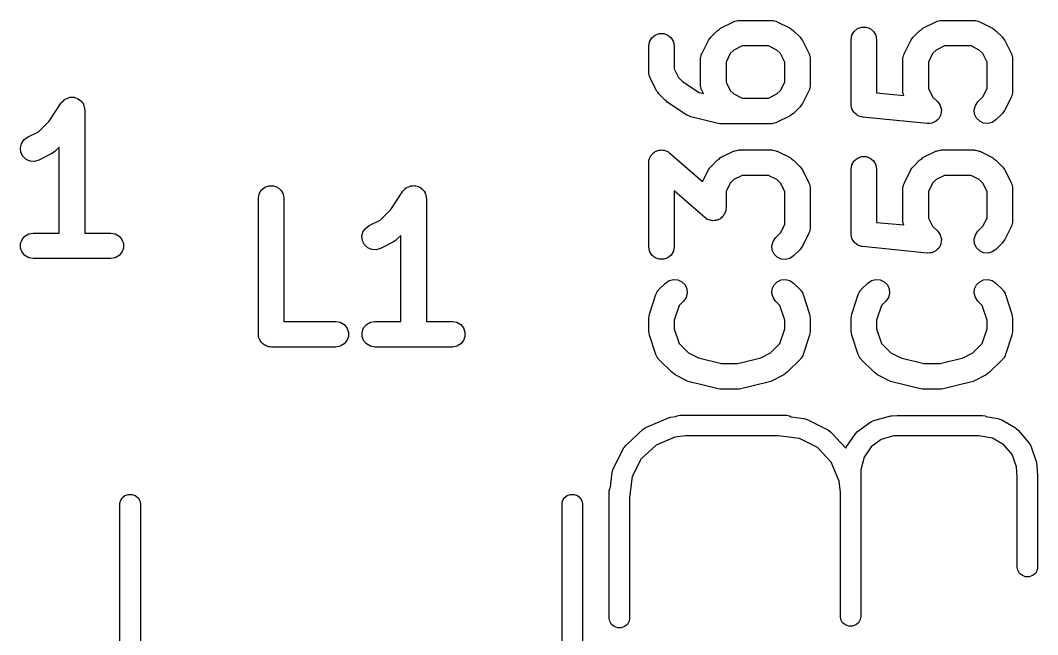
# Model space of a CAD drawing. Extents: x 553.3 to 630.8, y 408.7 to 458.1.
# Drawn here: x 618.72 to 624.7, y 424.37 to 427.99 of the extents above; entities that cross this region are included whole.
import ezdxf

# ---------------------------------------------------------------- set-up
doc = ezdxf.new("R2010")
doc.units = 0
doc.header["$MEASUREMENT"] = 0
doc.layers.add('BLACK', color=7, linetype='CONTINUOUS')

msp = doc.modelspace()

# ---------------------------------------------------------------- linework, layer by layer
at = {"layer": 'BLACK', "linetype": 'CONTINUOUS'}
for p, q in [((622.839, 427.939), (622.916, 427.977)), ((622.916, 427.977), (622.92, 427.978)), ((622.92, 427.978), (622.923, 427.98)), ((622.923, 427.98), (622.932, 427.982)), ((622.932, 427.982), (622.94, 427.984)), ((622.94, 427.984), (622.945, 427.984)), ((622.945, 427.984), (622.949, 427.985)), ((622.949, 427.985), (623.14, 427.985)), ((623.14, 427.985), (623.144, 427.984)), ((623.144, 427.984), (623.148, 427.984)), ((623.148, 427.984), (623.157, 427.982)), ((623.157, 427.982), (623.165, 427.98)), ((623.165, 427.98), (623.169, 427.978)), ((623.169, 427.978), (623.173, 427.977)), ((623.173, 427.977), (623.249, 427.939)), ((624.029, 427.939), (624.106, 427.977)), ((624.106, 427.977), (624.11, 427.978)), ((624.11, 427.978), (624.113, 427.98)), ((624.113, 427.98), (624.122, 427.982)), ((624.122, 427.982), (624.13, 427.984)), ((624.13, 427.984), (624.135, 427.984)), ((624.135, 427.984), (624.139, 427.985)), ((624.139, 427.985), (624.33, 427.985)), ((624.33, 427.985), (624.334, 427.984)), ((624.334, 427.984), (624.338, 427.984)), ((624.338, 427.984), (624.347, 427.982)), ((624.347, 427.982), (624.355, 427.98)), ((624.355, 427.98), (624.359, 427.978)), ((624.359, 427.978), (624.363, 427.977)), ((624.363, 427.977), (624.439, 427.939)), ((622.454, 427.898), (622.479, 427.907)), ((622.479, 427.907), (622.505, 427.907)), ((622.505, 427.907), (622.529, 427.898)), ((622.782, 427.886), (622.82, 427.924)), ((622.82, 427.924), (622.83, 427.931)), ((622.83, 427.931), (622.839, 427.939)), ((623.249, 427.939), (623.259, 427.931)), ((623.259, 427.931), (623.269, 427.924)), ((623.269, 427.924), (623.307, 427.886)), ((623.611, 427.897), (623.624, 427.92)), ((623.624, 427.92), (623.644, 427.936)), ((623.644, 427.936), (623.669, 427.945)), ((623.669, 427.945), (623.695, 427.945)), ((623.695, 427.945), (623.719, 427.936)), ((623.719, 427.936), (623.739, 427.92)), ((623.739, 427.92), (623.752, 427.897)), ((623.972, 427.886), (624.01, 427.924)), ((624.01, 427.924), (624.02, 427.931)), ((624.02, 427.931), (624.029, 427.939)), ((624.439, 427.939), (624.449, 427.931)), ((624.449, 427.931), (624.459, 427.924)), ((624.459, 427.924), (624.497, 427.886)), ((622.417, 427.833), (622.421, 427.859)), ((622.421, 427.859), (622.434, 427.882)), ((622.434, 427.882), (622.454, 427.898)), ((622.529, 427.898), (622.549, 427.882)), ((622.549, 427.882), (622.562, 427.859)), ((622.562, 427.859), (622.567, 427.833)), ((622.73, 427.791), (622.768, 427.867)), ((622.768, 427.867), (622.775, 427.877)), ((622.775, 427.877), (622.782, 427.886)), ((623.307, 427.886), (623.314, 427.877)), ((623.314, 427.877), (623.321, 427.867)), ((623.321, 427.867), (623.359, 427.791)), ((623.607, 427.871), (623.611, 427.897)), ((623.607, 427.49), (623.607, 427.871)), ((623.752, 427.897), (623.757, 427.871)), ((623.757, 427.871), (623.757, 427.558)), ((623.92, 427.791), (623.958, 427.867)), ((623.958, 427.867), (623.965, 427.877)), ((623.965, 427.877), (623.972, 427.886)), ((624.497, 427.886), (624.504, 427.877)), ((624.504, 427.877), (624.511, 427.867)), ((624.511, 427.867), (624.549, 427.791)), ((622.417, 427.681), (622.417, 427.833)), ((622.567, 427.833), (622.567, 427.699)), ((622.726, 427.783), (622.728, 427.787)), ((622.728, 427.787), (622.73, 427.791)), ((622.896, 427.789), (622.872, 427.739)), ((622.917, 427.81), (622.896, 427.789)), ((622.967, 427.835), (622.917, 427.81)), ((623.122, 427.835), (622.967, 427.835)), ((623.171, 427.81), (623.122, 427.835)), ((623.192, 427.789), (623.171, 427.81)), ((623.217, 427.739), (623.192, 427.789)), ((623.359, 427.791), (623.36, 427.787)), ((623.36, 427.787), (623.362, 427.783)), ((623.916, 427.783), (623.918, 427.787)), ((623.918, 427.787), (623.92, 427.791)), ((624.086, 427.789), (624.062, 427.739)), ((624.107, 427.81), (624.086, 427.789)), ((624.157, 427.835), (624.107, 427.81)), ((624.312, 427.835), (624.157, 427.835)), ((624.361, 427.81), (624.312, 427.835)), ((624.382, 427.789), (624.361, 427.81)), ((624.407, 427.739), (624.382, 427.789)), ((624.549, 427.791), (624.55, 427.787)), ((624.55, 427.787), (624.552, 427.783)), ((622.722, 427.766), (622.725, 427.774)), ((622.722, 427.761), (622.722, 427.766)), ((622.722, 427.757), (622.722, 427.761)), ((622.722, 427.605), (622.722, 427.757)), ((622.725, 427.774), (622.726, 427.783)), ((622.872, 427.739), (622.872, 427.622)), ((623.217, 427.622), (623.217, 427.739)), ((623.362, 427.783), (623.364, 427.774)), ((623.364, 427.774), (623.366, 427.766)), ((623.366, 427.766), (623.366, 427.761)), ((623.366, 427.761), (623.367, 427.757)), ((623.367, 427.757), (623.367, 427.605)), ((623.912, 427.766), (623.915, 427.774)), ((623.912, 427.761), (623.912, 427.766)), ((623.912, 427.757), (623.912, 427.761)), ((623.912, 427.567), (623.912, 427.757)), ((623.915, 427.774), (623.916, 427.783)), ((624.062, 427.739), (624.062, 427.584)), ((624.407, 427.584), (624.407, 427.739)), ((624.552, 427.783), (624.554, 427.774)), ((624.554, 427.774), (624.556, 427.766)), ((624.556, 427.766), (624.556, 427.761)), ((624.556, 427.761), (624.557, 427.757)), ((624.557, 427.757), (624.557, 427.567)), ((622.418, 427.677), (622.417, 427.681)), ((622.417, 427.672), (622.418, 427.677)), ((622.42, 427.664), (622.417, 427.672)), ((622.567, 427.699), (622.592, 427.649)), ((622.421, 427.655), (622.42, 427.664)), ((622.424, 427.652), (622.421, 427.655)), ((622.425, 427.647), (622.424, 427.652)), ((622.463, 427.571), (622.425, 427.647)), ((622.592, 427.649), (622.616, 427.625)), ((622.616, 427.625), (622.713, 427.56)), ((622.872, 427.622), (622.896, 427.573)), ((623.192, 427.573), (623.217, 427.622)), ((622.47, 427.562), (622.463, 427.571)), ((622.477, 427.552), (622.47, 427.562)), ((622.515, 427.514), (622.477, 427.552)), ((622.713, 427.56), (622.738, 427.554)), ((622.722, 427.601), (622.722, 427.605)), ((622.722, 427.596), (622.722, 427.601)), ((622.725, 427.588), (622.722, 427.596)), ((622.726, 427.579), (622.725, 427.588)), ((622.728, 427.575), (622.726, 427.579)), ((622.73, 427.571), (622.728, 427.575)), ((622.738, 427.554), (622.73, 427.571)), ((622.896, 427.573), (622.917, 427.552)), ((622.917, 427.552), (622.967, 427.527)), ((623.122, 427.527), (623.171, 427.552)), ((623.171, 427.552), (623.192, 427.573)), ((623.359, 427.571), (623.321, 427.495)), ((623.36, 427.575), (623.359, 427.571)), ((623.362, 427.579), (623.36, 427.575)), ((623.364, 427.588), (623.362, 427.579)), ((623.366, 427.596), (623.364, 427.588)), ((623.367, 427.605), (623.366, 427.601)), ((623.366, 427.601), (623.366, 427.596)), ((623.757, 427.558), (623.916, 427.542)), ((623.912, 427.562), (623.912, 427.567)), ((623.912, 427.558), (623.912, 427.562)), ((623.915, 427.55), (623.912, 427.558)), ((623.916, 427.542), (623.915, 427.55)), ((624.062, 427.584), (624.086, 427.535)), ((624.382, 427.535), (624.407, 427.584)), ((624.554, 427.55), (624.552, 427.541)), ((624.556, 427.558), (624.554, 427.55)), ((624.557, 427.567), (624.556, 427.562)), ((624.556, 427.562), (624.556, 427.558)), ((618.89, 427.392), (618.962, 427.5)), ((618.962, 427.5), (618.965, 427.503)), ((618.965, 427.503), (618.967, 427.506)), ((618.967, 427.506), (618.974, 427.512)), ((618.974, 427.512), (618.98, 427.519)), ((618.98, 427.519), (618.984, 427.52)), ((618.984, 427.52), (618.987, 427.523)), ((618.987, 427.523), (618.996, 427.526)), ((618.996, 427.526), (619.004, 427.53)), ((619.004, 427.53), (619.008, 427.531)), ((619.008, 427.531), (619.012, 427.532)), ((619.012, 427.532), (619.021, 427.532)), ((619.021, 427.532), (619.03, 427.533)), ((619.03, 427.533), (619.034, 427.532)), ((619.034, 427.532), (619.038, 427.532)), ((619.038, 427.532), (619.046, 427.529)), ((619.046, 427.529), (619.055, 427.527)), ((619.055, 427.527), (619.058, 427.524)), ((619.058, 427.524), (619.062, 427.523)), ((619.062, 427.523), (619.069, 427.517)), ((619.069, 427.517), (619.077, 427.512)), ((619.077, 427.512), (619.079, 427.509)), ((619.079, 427.509), (619.082, 427.506)), ((619.082, 427.506), (619.087, 427.499)), ((619.087, 427.499), (619.092, 427.491)), ((619.092, 427.491), (619.093, 427.487)), ((619.093, 427.487), (619.095, 427.484)), ((622.521, 427.509), (622.515, 427.514)), ((622.526, 427.504), (622.521, 427.509)), ((622.641, 427.428), (622.526, 427.504)), ((622.967, 427.527), (623.122, 427.527)), ((623.321, 427.495), (623.314, 427.485)), ((623.607, 427.488), (623.607, 427.49)), ((623.607, 427.485), (623.607, 427.488)), ((624.086, 427.535), (624.116, 427.505)), ((624.116, 427.505), (624.116, 427.505)), ((624.116, 427.505), (624.117, 427.505)), ((624.117, 427.505), (624.124, 427.494)), ((624.124, 427.494), (624.131, 427.484)), ((624.338, 427.484), (624.353, 427.505)), ((624.353, 427.505), (624.382, 427.535)), ((624.549, 427.533), (624.511, 427.457)), ((624.55, 427.537), (624.549, 427.533)), ((624.552, 427.541), (624.55, 427.537)), ((619.095, 427.484), (619.097, 427.475)), ((619.097, 427.475), (619.099, 427.466)), ((619.099, 427.466), (619.099, 427.462)), ((619.099, 427.462), (619.1, 427.458)), ((619.1, 427.458), (619.1, 426.733)), ((622.652, 427.423), (622.641, 427.428)), ((623.259, 427.431), (623.249, 427.423)), ((623.269, 427.437), (623.259, 427.431)), ((623.307, 427.476), (623.269, 427.437)), ((623.314, 427.485), (623.307, 427.476)), ((623.61, 427.475), (623.607, 427.485)), ((623.611, 427.465), (623.61, 427.475)), ((623.613, 427.462), (623.611, 427.465)), ((623.614, 427.46), (623.613, 427.462)), ((623.619, 427.451), (623.614, 427.46)), ((623.624, 427.442), (623.619, 427.451)), ((623.627, 427.44), (623.624, 427.442)), ((623.628, 427.438), (623.627, 427.44)), ((623.637, 427.432), (623.628, 427.438)), ((623.644, 427.426), (623.637, 427.432)), ((623.647, 427.425), (623.644, 427.426)), ((624.135, 427.432), (624.13, 427.421)), ((624.131, 427.484), (624.131, 427.484)), ((624.131, 427.484), (624.131, 427.483)), ((624.131, 427.483), (624.134, 427.471)), ((624.134, 427.471), (624.138, 427.459)), ((624.136, 427.445), (624.135, 427.433)), ((624.135, 427.433), (624.135, 427.433)), ((624.135, 427.433), (624.135, 427.432)), ((624.138, 427.458), (624.136, 427.445)), ((624.138, 427.459), (624.138, 427.458)), ((624.138, 427.458), (624.138, 427.458)), ((624.331, 427.459), (624.338, 427.484)), ((624.333, 427.433), (624.331, 427.459)), ((624.344, 427.409), (624.333, 427.433)), ((624.497, 427.437), (624.459, 427.399)), ((624.504, 427.447), (624.497, 427.437)), ((624.511, 427.457), (624.504, 427.447)), ((618.828, 427.329), (618.89, 427.392)), ((622.664, 427.418), (622.652, 427.423)), ((622.817, 427.38), (622.664, 427.418)), ((622.826, 427.379), (622.817, 427.38)), ((622.835, 427.377), (622.826, 427.379)), ((623.14, 427.377), (622.835, 427.377)), ((623.144, 427.378), (623.14, 427.377)), ((623.148, 427.378), (623.144, 427.378)), ((623.157, 427.38), (623.148, 427.378)), ((623.165, 427.382), (623.157, 427.38)), ((623.169, 427.384), (623.165, 427.382)), ((623.173, 427.385), (623.169, 427.384)), ((623.249, 427.423), (623.173, 427.385)), ((623.649, 427.423), (623.647, 427.425)), ((623.659, 427.42), (623.649, 427.423)), ((623.669, 427.417), (623.659, 427.42)), ((623.672, 427.417), (623.669, 427.417)), ((623.674, 427.416), (623.672, 427.417)), ((624.055, 427.378), (623.674, 427.416)), ((624.056, 427.378), (624.055, 427.378)), ((624.069, 427.379), (624.056, 427.378)), ((624.056, 427.378), (624.056, 427.378)), ((624.081, 427.38), (624.069, 427.379)), ((624.082, 427.38), (624.081, 427.38)), ((624.094, 427.385), (624.082, 427.38)), ((624.082, 427.38), (624.082, 427.38)), ((624.105, 427.39), (624.094, 427.385)), ((624.106, 427.391), (624.105, 427.391)), ((624.105, 427.391), (624.105, 427.39)), ((624.115, 427.4), (624.106, 427.391)), ((624.124, 427.409), (624.115, 427.4)), ((624.13, 427.421), (624.124, 427.409)), ((624.124, 427.409), (624.124, 427.409)), ((624.124, 427.409), (624.124, 427.409)), ((624.363, 427.391), (624.344, 427.409)), ((624.386, 427.38), (624.363, 427.391)), ((624.412, 427.378), (624.386, 427.38)), ((624.437, 427.384), (624.412, 427.378)), ((624.459, 427.399), (624.437, 427.384)), ((618.763, 427.297), (618.828, 427.329)), ((618.721, 427.234), (618.727, 427.259)), ((618.727, 427.259), (618.742, 427.281)), ((618.742, 427.281), (618.763, 427.297)), ((618.724, 427.208), (618.721, 427.234)), ((618.736, 427.185), (618.724, 427.208)), ((618.906, 427.201), (618.83, 427.162)), ((618.916, 427.208), (618.906, 427.201)), ((618.925, 427.215), (618.916, 427.208)), ((618.95, 427.239), (618.925, 427.215)), ((618.95, 426.733), (618.95, 427.239)), ((622.428, 427.186), (622.432, 427.191)), ((622.432, 427.191), (622.434, 427.196)), ((622.434, 427.196), (622.44, 427.201)), ((622.44, 427.201), (622.445, 427.206)), ((622.445, 427.206), (622.45, 427.209)), ((622.45, 427.209), (622.454, 427.213)), ((622.454, 427.213), (622.461, 427.215)), ((622.461, 427.215), (622.468, 427.219)), ((622.468, 427.219), (622.473, 427.219)), ((622.473, 427.219), (622.479, 427.221)), ((622.479, 427.221), (622.486, 427.221)), ((622.486, 427.221), (622.493, 427.223)), ((622.493, 427.223), (622.499, 427.221)), ((622.499, 427.221), (622.505, 427.221)), ((622.505, 427.221), (622.512, 427.219)), ((622.512, 427.219), (622.519, 427.218)), ((622.519, 427.218), (622.524, 427.215)), ((622.524, 427.215), (622.529, 427.213)), ((622.529, 427.213), (622.535, 427.208)), ((622.535, 427.208), (622.541, 427.204)), ((622.541, 427.204), (622.733, 427.036)), ((622.839, 427.177), (622.916, 427.215)), ((622.916, 427.215), (622.92, 427.216)), ((622.92, 427.216), (622.923, 427.218)), ((622.923, 427.218), (622.932, 427.22)), ((622.932, 427.22), (622.94, 427.222)), ((622.94, 427.222), (622.945, 427.222)), ((622.945, 427.222), (622.949, 427.223)), ((622.949, 427.223), (623.14, 427.223)), ((623.14, 427.223), (623.144, 427.222)), ((623.144, 427.222), (623.148, 427.222)), ((623.148, 427.222), (623.157, 427.22)), ((623.157, 427.22), (623.165, 427.218)), ((623.165, 427.218), (623.169, 427.216)), ((623.169, 427.216), (623.173, 427.215)), ((623.173, 427.215), (623.249, 427.177)), ((624.029, 427.177), (624.106, 427.215)), ((624.106, 427.215), (624.11, 427.216)), ((624.11, 427.216), (624.113, 427.218)), ((624.113, 427.218), (624.122, 427.22)), ((624.122, 427.22), (624.13, 427.222)), ((624.13, 427.222), (624.135, 427.222)), ((624.135, 427.222), (624.139, 427.223)), ((624.139, 427.223), (624.33, 427.223)), ((624.33, 427.223), (624.334, 427.222)), ((624.334, 427.222), (624.338, 427.222)), ((624.338, 427.222), (624.347, 427.22)), ((624.347, 427.22), (624.355, 427.218)), ((624.355, 427.218), (624.359, 427.216)), ((624.359, 427.216), (624.363, 427.215)), ((624.363, 427.215), (624.439, 427.177)), ((618.755, 427.167), (618.736, 427.185)), ((618.779, 427.157), (618.755, 427.167)), ((618.805, 427.155), (618.779, 427.157)), ((618.83, 427.162), (618.805, 427.155)), ((622.417, 427.148), (622.418, 427.155)), ((622.417, 426.652), (622.417, 427.148)), ((622.418, 427.162), (622.42, 427.168)), ((622.418, 427.155), (622.418, 427.162)), ((622.42, 427.168), (622.421, 427.173)), ((622.421, 427.173), (622.425, 427.18)), ((622.425, 427.18), (622.428, 427.186)), ((622.782, 427.124), (622.82, 427.163)), ((622.82, 427.163), (622.83, 427.169)), ((622.83, 427.169), (622.839, 427.177)), ((623.249, 427.177), (623.259, 427.169)), ((623.259, 427.169), (623.269, 427.163)), ((623.269, 427.163), (623.307, 427.124)), ((623.607, 427.11), (623.611, 427.135)), ((623.611, 427.135), (623.624, 427.158)), ((623.624, 427.158), (623.644, 427.174)), ((623.644, 427.174), (623.669, 427.183)), ((623.669, 427.183), (623.695, 427.183)), ((623.695, 427.183), (623.719, 427.174)), ((623.719, 427.174), (623.739, 427.158)), ((623.739, 427.158), (623.752, 427.135)), ((623.752, 427.135), (623.757, 427.11)), ((623.972, 427.124), (624.01, 427.163)), ((624.01, 427.163), (624.02, 427.169)), ((624.02, 427.169), (624.029, 427.177)), ((624.439, 427.177), (624.449, 427.169)), ((624.449, 427.169), (624.459, 427.163)), ((624.459, 427.163), (624.497, 427.124)), ((622.733, 427.036), (622.768, 427.105)), ((622.768, 427.105), (622.775, 427.115)), ((622.775, 427.115), (622.782, 427.124)), ((622.967, 427.073), (622.917, 427.048)), ((623.122, 427.073), (622.967, 427.073)), ((623.171, 427.048), (623.122, 427.073)), ((623.307, 427.124), (623.314, 427.115)), ((623.314, 427.115), (623.321, 427.105)), ((623.321, 427.105), (623.359, 427.029)), ((623.607, 426.729), (623.607, 427.11)), ((623.757, 427.11), (623.757, 426.796)), ((623.92, 427.029), (623.958, 427.105)), ((623.958, 427.105), (623.965, 427.115)), ((623.965, 427.115), (623.972, 427.124)), ((624.157, 427.073), (624.107, 427.048)), ((624.312, 427.073), (624.157, 427.073)), ((624.361, 427.048), (624.312, 427.073)), ((624.497, 427.124), (624.504, 427.115)), ((624.504, 427.115), (624.511, 427.105)), ((624.511, 427.105), (624.549, 427.029)), ((620.158, 427.003), (620.183, 427.012)), ((620.183, 427.012), (620.209, 427.012)), ((620.209, 427.012), (620.233, 427.003)), ((621.005, 427.006), (621.013, 427.01)), ((621.013, 427.01), (621.017, 427.011)), ((621.017, 427.011), (621.021, 427.012)), ((621.021, 427.012), (621.03, 427.012)), ((621.03, 427.012), (621.039, 427.013)), ((621.039, 427.013), (621.043, 427.012)), ((621.043, 427.012), (621.047, 427.012)), ((621.047, 427.012), (621.055, 427.009)), ((621.055, 427.009), (621.064, 427.007)), ((621.064, 427.007), (621.067, 427.004)), ((622.896, 427.027), (622.872, 426.978)), ((622.917, 427.048), (622.896, 427.027)), ((623.192, 427.027), (623.171, 427.048)), ((623.217, 426.978), (623.192, 427.027)), ((623.359, 427.029), (623.36, 427.025)), ((623.36, 427.025), (623.362, 427.021)), ((623.362, 427.021), (623.364, 427.012)), ((623.364, 427.012), (623.366, 427.004)), ((623.912, 427.004), (623.915, 427.012)), ((623.915, 427.012), (623.916, 427.021)), ((623.916, 427.021), (623.918, 427.025)), ((623.918, 427.025), (623.92, 427.029)), ((624.086, 427.027), (624.062, 426.978)), ((624.107, 427.048), (624.086, 427.027)), ((624.382, 427.027), (624.361, 427.048)), ((624.407, 426.978), (624.382, 427.027)), ((624.549, 427.029), (624.55, 427.025)), ((624.55, 427.025), (624.552, 427.021)), ((624.552, 427.021), (624.554, 427.012)), ((624.554, 427.012), (624.556, 427.004)), ((620.121, 426.938), (620.125, 426.964)), ((620.125, 426.964), (620.138, 426.986)), ((620.138, 426.986), (620.158, 427.003)), ((620.233, 427.003), (620.253, 426.986)), ((620.253, 426.986), (620.266, 426.964)), ((620.266, 426.964), (620.271, 426.938)), ((620.899, 426.872), (620.971, 426.98)), ((620.971, 426.98), (620.974, 426.983)), ((620.974, 426.983), (620.976, 426.986)), ((620.976, 426.986), (620.983, 426.992)), ((620.983, 426.992), (620.989, 426.999)), ((620.989, 426.999), (620.993, 427)), ((620.993, 427), (620.996, 427.003)), ((620.996, 427.003), (621.005, 427.006)), ((621.067, 427.004), (621.071, 427.003)), ((621.071, 427.003), (621.078, 426.997)), ((621.078, 426.997), (621.086, 426.992)), ((621.086, 426.992), (621.088, 426.989)), ((621.088, 426.989), (621.091, 426.986)), ((621.091, 426.986), (621.096, 426.979)), ((621.096, 426.979), (621.101, 426.971)), ((621.101, 426.971), (621.102, 426.967)), ((621.102, 426.967), (621.104, 426.964)), ((621.104, 426.964), (621.106, 426.955)), ((621.106, 426.955), (621.108, 426.946)), ((622.747, 426.825), (622.567, 426.982)), ((622.567, 426.982), (622.567, 426.652)), ((622.872, 426.978), (622.872, 426.881)), ((623.217, 426.784), (623.217, 426.978)), ((623.366, 427.004), (623.366, 426.999)), ((623.366, 426.999), (623.367, 426.995)), ((623.367, 426.995), (623.367, 426.767)), ((623.912, 426.999), (623.912, 427.004)), ((623.912, 426.995), (623.912, 426.999)), ((623.912, 426.805), (623.912, 426.995)), ((624.062, 426.978), (624.062, 426.822)), ((624.407, 426.822), (624.407, 426.978)), ((624.556, 427.004), (624.556, 426.999)), ((624.556, 426.999), (624.557, 426.995)), ((624.557, 426.995), (624.557, 426.805)), ((620.121, 426.138), (620.121, 426.938)), ((620.271, 426.938), (620.271, 426.213)), ((621.108, 426.946), (621.108, 426.942)), ((621.108, 426.942), (621.109, 426.938)), ((621.109, 426.938), (621.109, 426.213)), ((620.837, 426.809), (620.899, 426.872)), ((622.849, 426.828), (622.844, 426.823)), ((622.854, 426.833), (622.849, 426.828)), ((622.857, 426.838), (622.854, 426.833)), ((622.861, 426.842), (622.857, 426.838)), ((622.863, 426.849), (622.861, 426.842)), ((622.867, 426.855), (622.863, 426.849)), ((622.868, 426.861), (622.867, 426.855)), ((622.87, 426.866), (622.868, 426.861)), ((622.872, 426.881), (622.87, 426.874)), ((622.87, 426.874), (622.87, 426.866)), ((620.751, 426.761), (620.772, 426.777)), ((620.772, 426.777), (620.837, 426.809)), ((622.754, 426.821), (622.747, 426.825)), ((622.759, 426.816), (622.754, 426.821)), ((622.765, 426.814), (622.759, 426.816)), ((622.77, 426.811), (622.765, 426.814)), ((622.777, 426.81), (622.77, 426.811)), ((622.784, 426.807), (622.777, 426.81)), ((622.789, 426.807), (622.784, 426.807)), ((622.795, 426.806), (622.789, 426.807)), ((622.802, 426.807), (622.795, 426.806)), ((622.81, 426.807), (622.802, 426.807)), ((622.815, 426.809), (622.81, 426.807)), ((622.821, 426.81), (622.815, 426.809)), ((622.827, 426.813), (622.821, 426.81)), ((622.834, 426.816), (622.827, 426.813)), ((622.839, 426.82), (622.834, 426.816)), ((622.844, 426.823), (622.839, 426.82)), ((623.192, 426.735), (623.217, 426.784)), ((623.757, 426.796), (623.916, 426.781)), ((623.912, 426.801), (623.912, 426.805)), ((623.912, 426.796), (623.912, 426.801)), ((623.915, 426.788), (623.912, 426.796)), ((623.916, 426.781), (623.915, 426.788)), ((624.062, 426.822), (624.086, 426.773)), ((624.086, 426.773), (624.116, 426.744)), ((624.353, 426.744), (624.382, 426.773)), ((624.382, 426.773), (624.407, 426.822)), ((624.549, 426.771), (624.511, 426.695)), ((624.55, 426.775), (624.549, 426.771)), ((624.552, 426.779), (624.55, 426.775)), ((624.554, 426.788), (624.552, 426.779)), ((624.556, 426.796), (624.554, 426.788)), ((624.557, 426.805), (624.556, 426.801)), ((624.556, 426.801), (624.556, 426.796)), ((618.731, 426.696), (618.748, 426.716)), ((618.748, 426.716), (618.771, 426.729)), ((618.771, 426.729), (618.796, 426.733)), ((618.796, 426.733), (618.95, 426.733)), ((619.1, 426.733), (619.253, 426.733)), ((619.253, 426.733), (619.279, 426.729)), ((619.279, 426.729), (619.302, 426.716)), ((619.302, 426.716), (619.318, 426.696)), ((620.73, 426.714), (620.736, 426.739)), ((620.733, 426.688), (620.73, 426.714)), ((620.736, 426.739), (620.751, 426.761)), ((620.959, 426.719), (620.934, 426.695)), ((620.959, 426.213), (620.959, 426.719)), ((623.163, 426.705), (623.192, 426.735)), ((623.359, 426.733), (623.321, 426.657)), ((623.36, 426.737), (623.359, 426.733)), ((623.362, 426.741), (623.36, 426.737)), ((623.364, 426.75), (623.362, 426.741)), ((623.366, 426.758), (623.364, 426.75)), ((623.367, 426.767), (623.366, 426.762)), ((623.366, 426.762), (623.366, 426.758)), ((623.607, 426.726), (623.607, 426.729)), ((623.607, 426.723), (623.607, 426.726)), ((623.61, 426.713), (623.607, 426.723)), ((623.611, 426.703), (623.61, 426.713)), ((624.116, 426.744), (624.116, 426.743)), ((624.116, 426.743), (624.117, 426.743)), ((624.117, 426.743), (624.124, 426.732)), ((624.124, 426.732), (624.131, 426.722)), ((624.131, 426.722), (624.131, 426.722)), ((624.131, 426.722), (624.131, 426.721)), ((624.131, 426.721), (624.134, 426.709)), ((624.134, 426.709), (624.138, 426.697)), ((624.331, 426.697), (624.338, 426.722)), ((624.338, 426.722), (624.353, 426.744)), ((618.722, 426.671), (618.731, 426.696)), ((618.722, 426.645), (618.722, 426.671)), ((619.318, 426.696), (619.327, 426.671)), ((619.327, 426.671), (619.327, 426.645)), ((620.745, 426.665), (620.733, 426.688)), ((620.764, 426.647), (620.745, 426.665)), ((620.915, 426.681), (620.839, 426.642)), ((620.925, 426.688), (620.915, 426.681)), ((620.934, 426.695), (620.925, 426.688)), ((622.421, 426.627), (622.417, 426.652)), ((622.567, 426.652), (622.562, 426.627)), ((623.141, 426.659), (623.148, 426.684)), ((623.143, 426.633), (623.141, 426.659)), ((623.148, 426.684), (623.163, 426.705)), ((623.321, 426.657), (623.314, 426.647)), ((623.613, 426.7), (623.611, 426.703)), ((623.614, 426.698), (623.613, 426.7)), ((623.619, 426.689), (623.614, 426.698)), ((623.624, 426.68), (623.619, 426.689)), ((623.627, 426.679), (623.624, 426.68)), ((623.628, 426.676), (623.627, 426.679)), ((623.637, 426.67), (623.628, 426.676)), ((623.644, 426.664), (623.637, 426.67)), ((623.647, 426.663), (623.644, 426.664)), ((623.649, 426.661), (623.647, 426.663)), ((623.659, 426.658), (623.649, 426.661)), ((623.669, 426.655), (623.659, 426.658)), ((623.672, 426.655), (623.669, 426.655)), ((623.674, 426.654), (623.672, 426.655)), ((624.055, 426.616), (623.674, 426.654)), ((624.13, 426.659), (624.124, 426.647)), ((624.135, 426.67), (624.13, 426.659)), ((624.136, 426.684), (624.135, 426.671)), ((624.135, 426.671), (624.135, 426.671)), ((624.135, 426.671), (624.135, 426.67)), ((624.138, 426.696), (624.136, 426.684)), ((624.138, 426.697), (624.138, 426.697)), ((624.138, 426.697), (624.138, 426.696)), ((624.333, 426.671), (624.331, 426.697)), ((624.344, 426.647), (624.333, 426.671)), ((624.497, 426.676), (624.459, 426.637)), ((624.504, 426.685), (624.497, 426.676)), ((624.511, 426.695), (624.504, 426.685)), ((618.731, 426.621), (618.722, 426.645)), ((618.748, 426.601), (618.731, 426.621)), ((618.771, 426.588), (618.748, 426.601)), ((618.796, 426.583), (618.771, 426.588)), ((619.279, 426.588), (619.253, 426.583)), ((619.302, 426.601), (619.279, 426.588)), ((619.318, 426.621), (619.302, 426.601)), ((619.327, 426.645), (619.318, 426.621)), ((620.788, 426.637), (620.764, 426.647)), ((620.814, 426.635), (620.788, 426.637)), ((620.839, 426.642), (620.814, 426.635)), ((622.434, 426.604), (622.421, 426.627)), ((622.454, 426.587), (622.434, 426.604)), ((622.549, 426.604), (622.529, 426.587)), ((622.562, 426.627), (622.549, 426.604)), ((623.154, 426.609), (623.143, 426.633)), ((623.173, 426.591), (623.154, 426.609)), ((623.196, 426.58), (623.173, 426.591)), ((623.269, 426.599), (623.247, 426.584)), ((623.307, 426.637), (623.269, 426.599)), ((623.314, 426.647), (623.307, 426.637)), ((624.056, 426.616), (624.055, 426.616)), ((624.069, 426.617), (624.056, 426.616)), ((624.056, 426.616), (624.056, 426.616)), ((624.081, 426.618), (624.069, 426.617)), ((624.082, 426.618), (624.081, 426.618)), ((624.094, 426.623), (624.082, 426.618)), ((624.082, 426.618), (624.082, 426.618)), ((624.105, 426.629), (624.094, 426.623)), ((624.106, 426.629), (624.105, 426.629)), ((624.105, 426.629), (624.105, 426.629)), ((624.115, 426.638), (624.106, 426.629)), ((624.124, 426.647), (624.115, 426.638)), ((624.124, 426.647), (624.124, 426.647)), ((624.124, 426.647), (624.124, 426.647)), ((624.363, 426.629), (624.344, 426.647)), ((624.386, 426.618), (624.363, 426.629)), ((624.412, 426.616), (624.386, 426.618)), ((624.437, 426.623), (624.412, 426.616)), ((624.459, 426.637), (624.437, 426.623)), ((619.253, 426.583), (618.796, 426.583)), ((622.479, 426.579), (622.454, 426.587)), ((622.505, 426.579), (622.479, 426.579)), ((622.529, 426.587), (622.505, 426.579)), ((623.222, 426.578), (623.196, 426.58)), ((623.247, 426.584), (623.222, 426.578)), ((622.477, 426.401), (622.515, 426.439)), ((622.515, 426.439), (622.536, 426.454)), ((622.536, 426.454), (622.562, 426.46)), ((622.562, 426.46), (622.588, 426.458)), ((622.588, 426.458), (622.611, 426.447)), ((622.611, 426.447), (622.63, 426.429)), ((622.63, 426.429), (622.641, 426.405)), ((623.143, 426.405), (623.154, 426.429)), ((623.154, 426.429), (623.173, 426.447)), ((623.173, 426.447), (623.196, 426.458)), ((623.196, 426.458), (623.222, 426.46)), ((623.222, 426.46), (623.247, 426.454)), ((623.247, 426.454), (623.269, 426.439)), ((623.269, 426.439), (623.307, 426.401)), ((623.667, 426.401), (623.705, 426.439)), ((623.705, 426.439), (623.726, 426.454)), ((623.726, 426.454), (623.752, 426.46)), ((623.752, 426.46), (623.778, 426.458)), ((623.778, 426.458), (623.801, 426.447)), ((623.801, 426.447), (623.82, 426.429)), ((623.82, 426.429), (623.831, 426.405)), ((624.333, 426.405), (624.344, 426.429)), ((624.344, 426.429), (624.363, 426.447)), ((624.363, 426.447), (624.386, 426.458)), ((624.386, 426.458), (624.412, 426.46)), ((624.412, 426.46), (624.437, 426.454)), ((624.437, 426.454), (624.459, 426.439)), ((624.459, 426.439), (624.497, 426.401)), ((622.421, 426.257), (622.459, 426.371)), ((622.459, 426.371), (622.461, 426.375)), ((622.461, 426.375), (622.462, 426.379)), ((622.462, 426.379), (622.467, 426.387)), ((622.467, 426.387), (622.471, 426.394)), ((622.471, 426.394), (622.474, 426.397)), ((622.474, 426.397), (622.477, 426.401)), ((622.636, 426.354), (622.621, 426.333)), ((622.643, 426.379), (622.636, 426.354)), ((622.641, 426.405), (622.643, 426.379)), ((623.141, 426.379), (623.143, 426.405)), ((623.148, 426.354), (623.141, 426.379)), ((623.163, 426.333), (623.148, 426.354)), ((623.307, 426.401), (623.309, 426.397)), ((623.309, 426.397), (623.313, 426.394)), ((623.313, 426.394), (623.317, 426.387)), ((623.317, 426.387), (623.322, 426.379)), ((623.322, 426.379), (623.323, 426.375)), ((623.323, 426.375), (623.325, 426.371)), ((623.325, 426.371), (623.363, 426.257)), ((623.611, 426.257), (623.649, 426.371)), ((623.649, 426.371), (623.651, 426.375)), ((623.651, 426.375), (623.652, 426.379)), ((623.652, 426.379), (623.657, 426.387)), ((623.657, 426.387), (623.661, 426.394)), ((623.661, 426.394), (623.664, 426.397)), ((623.664, 426.397), (623.667, 426.401)), ((623.826, 426.354), (623.811, 426.333)), ((623.833, 426.379), (623.826, 426.354)), ((623.831, 426.405), (623.833, 426.379)), ((624.331, 426.379), (624.333, 426.405)), ((624.338, 426.354), (624.331, 426.379)), ((624.353, 426.333), (624.338, 426.354)), ((624.497, 426.401), (624.499, 426.397)), ((624.499, 426.397), (624.503, 426.394)), ((624.503, 426.394), (624.507, 426.387)), ((624.507, 426.387), (624.512, 426.379)), ((624.512, 426.379), (624.513, 426.375)), ((624.513, 426.375), (624.515, 426.371)), ((624.515, 426.371), (624.553, 426.257)), ((622.596, 426.307), (622.567, 426.221)), ((622.621, 426.333), (622.596, 426.307)), ((623.188, 426.307), (623.163, 426.333)), ((623.217, 426.221), (623.188, 426.307)), ((623.786, 426.307), (623.757, 426.221)), ((623.811, 426.333), (623.786, 426.307)), ((624.378, 426.307), (624.353, 426.333)), ((624.407, 426.221), (624.378, 426.307)), ((622.417, 426.233), (622.419, 426.245)), ((622.417, 426.157), (622.417, 426.233)), ((622.419, 426.245), (622.421, 426.257)), ((623.363, 426.257), (623.365, 426.245)), ((623.365, 426.245), (623.367, 426.233)), ((623.367, 426.233), (623.367, 426.157)), ((623.607, 426.233), (623.609, 426.245)), ((623.607, 426.157), (623.607, 426.233)), ((623.609, 426.245), (623.611, 426.257)), ((624.553, 426.257), (624.555, 426.245)), ((624.555, 426.245), (624.557, 426.233)), ((624.557, 426.233), (624.557, 426.157)), ((620.271, 426.213), (620.577, 426.213)), ((620.577, 426.213), (620.602, 426.209)), ((620.602, 426.209), (620.625, 426.196)), ((620.625, 426.196), (620.642, 426.176)), ((620.642, 426.176), (620.651, 426.151)), ((620.731, 426.151), (620.74, 426.176)), ((620.74, 426.176), (620.757, 426.196)), ((620.757, 426.196), (620.78, 426.209)), ((620.78, 426.209), (620.805, 426.213)), ((620.805, 426.213), (620.959, 426.213)), ((621.109, 426.213), (621.262, 426.213)), ((621.262, 426.213), (621.288, 426.209)), ((621.288, 426.209), (621.311, 426.196)), ((621.311, 426.196), (621.327, 426.176)), ((621.327, 426.176), (621.336, 426.151)), ((622.567, 426.221), (622.567, 426.169)), ((623.217, 426.169), (623.217, 426.221)), ((623.757, 426.221), (623.757, 426.169)), ((624.407, 426.169), (624.407, 426.221)), ((620.122, 426.132), (620.121, 426.138)), ((620.122, 426.125), (620.122, 426.132)), ((620.124, 426.119), (620.122, 426.125)), ((620.125, 426.112), (620.124, 426.119)), ((620.129, 426.107), (620.125, 426.112)), ((620.651, 426.125), (620.642, 426.101)), ((620.651, 426.151), (620.651, 426.125)), ((620.731, 426.125), (620.731, 426.151)), ((620.74, 426.101), (620.731, 426.125)), ((621.336, 426.125), (621.327, 426.101)), ((621.336, 426.151), (621.336, 426.125)), ((622.419, 426.145), (622.417, 426.157)), ((622.421, 426.133), (622.419, 426.145)), ((622.459, 426.019), (622.421, 426.133)), ((622.567, 426.169), (622.596, 426.083)), ((623.188, 426.083), (623.217, 426.169)), ((623.363, 426.133), (623.325, 426.019)), ((623.365, 426.145), (623.363, 426.133)), ((623.367, 426.157), (623.365, 426.145)), ((623.609, 426.145), (623.607, 426.157)), ((623.611, 426.133), (623.609, 426.145)), ((623.649, 426.019), (623.611, 426.133)), ((623.757, 426.169), (623.786, 426.083)), ((624.378, 426.083), (624.407, 426.169)), ((624.553, 426.133), (624.515, 426.019)), ((624.555, 426.145), (624.553, 426.133)), ((624.557, 426.157), (624.555, 426.145)), ((620.131, 426.101), (620.129, 426.107)), ((620.135, 426.096), (620.131, 426.101)), ((620.138, 426.09), (620.135, 426.096)), ((620.143, 426.086), (620.138, 426.09)), ((620.148, 426.081), (620.143, 426.086)), ((620.153, 426.077), (620.148, 426.081)), ((620.158, 426.073), (620.153, 426.077)), ((620.164, 426.071), (620.158, 426.073)), ((620.17, 426.068), (620.164, 426.071)), ((620.177, 426.066), (620.17, 426.068)), ((620.183, 426.064), (620.177, 426.066)), ((620.189, 426.064), (620.183, 426.064)), ((620.196, 426.063), (620.189, 426.064)), ((620.577, 426.063), (620.196, 426.063)), ((620.602, 426.068), (620.577, 426.063)), ((620.625, 426.081), (620.602, 426.068)), ((620.642, 426.101), (620.625, 426.081)), ((620.757, 426.081), (620.74, 426.101)), ((620.78, 426.068), (620.757, 426.081)), ((620.805, 426.063), (620.78, 426.068)), ((621.262, 426.063), (620.805, 426.063)), ((621.288, 426.068), (621.262, 426.063)), ((621.311, 426.081), (621.288, 426.068)), ((621.327, 426.101), (621.311, 426.081)), ((622.596, 426.083), (622.651, 426.028)), ((623.133, 426.028), (623.188, 426.083)), ((623.786, 426.083), (623.841, 426.028)), ((624.323, 426.028), (624.378, 426.083)), ((622.461, 426.015), (622.459, 426.019)), ((622.462, 426.011), (622.461, 426.015)), ((622.467, 426.004), (622.462, 426.011)), ((622.471, 425.996), (622.467, 426.004)), ((622.474, 425.993), (622.471, 425.996)), ((622.477, 425.99), (622.474, 425.993)), ((622.553, 425.914), (622.477, 425.99)), ((622.651, 426.028), (622.709, 425.999)), ((622.709, 425.999), (622.844, 425.965)), ((622.94, 425.965), (623.075, 425.999)), ((623.075, 425.999), (623.133, 426.028)), ((623.307, 425.99), (623.231, 425.914)), ((623.309, 425.993), (623.307, 425.99)), ((623.313, 425.996), (623.309, 425.993)), ((623.317, 426.004), (623.313, 425.996)), ((623.322, 426.011), (623.317, 426.004)), ((623.323, 426.015), (623.322, 426.011)), ((623.325, 426.019), (623.323, 426.015)), ((623.651, 426.015), (623.649, 426.019)), ((623.652, 426.011), (623.651, 426.015)), ((623.657, 426.004), (623.652, 426.011)), ((623.661, 425.996), (623.657, 426.004)), ((623.664, 425.993), (623.661, 425.996)), ((623.667, 425.99), (623.664, 425.993)), ((623.743, 425.914), (623.667, 425.99)), ((623.841, 426.028), (623.899, 425.999)), ((623.899, 425.999), (624.034, 425.965)), ((624.13, 425.965), (624.265, 425.999)), ((624.265, 425.999), (624.323, 426.028)), ((624.497, 425.99), (624.421, 425.914)), ((624.499, 425.993), (624.497, 425.99)), ((624.503, 425.996), (624.499, 425.993)), ((624.507, 426.004), (624.503, 425.996)), ((624.512, 426.011), (624.507, 426.004)), ((624.513, 426.015), (624.512, 426.011)), ((624.515, 426.019), (624.513, 426.015)), ((622.844, 425.965), (622.94, 425.965)), ((624.034, 425.965), (624.13, 425.965)), ((622.563, 425.907), (622.553, 425.914)), ((622.573, 425.9), (622.563, 425.907)), ((622.649, 425.861), (622.573, 425.9)), ((623.211, 425.9), (623.135, 425.861)), ((623.221, 425.907), (623.211, 425.9)), ((623.231, 425.914), (623.221, 425.907)), ((623.753, 425.907), (623.743, 425.914)), ((623.763, 425.9), (623.753, 425.907)), ((623.839, 425.861), (623.763, 425.9)), ((624.401, 425.9), (624.325, 425.861)), ((624.411, 425.907), (624.401, 425.9)), ((624.421, 425.914), (624.411, 425.907)), ((622.657, 425.859), (622.649, 425.861)), ((622.664, 425.856), (622.657, 425.859)), ((622.817, 425.818), (622.664, 425.856)), ((622.826, 425.817), (622.817, 425.818)), ((622.835, 425.815), (622.826, 425.817)), ((622.949, 425.815), (622.835, 425.815)), ((622.958, 425.817), (622.949, 425.815)), ((622.967, 425.818), (622.958, 425.817)), ((623.12, 425.856), (622.967, 425.818)), ((623.127, 425.859), (623.12, 425.856)), ((623.135, 425.861), (623.127, 425.859)), ((623.847, 425.859), (623.839, 425.861)), ((623.854, 425.856), (623.847, 425.859)), ((624.007, 425.818), (623.854, 425.856)), ((624.016, 425.817), (624.007, 425.818)), ((624.025, 425.815), (624.016, 425.817)), ((624.139, 425.815), (624.025, 425.815)), ((624.148, 425.817), (624.139, 425.815)), ((624.157, 425.818), (624.148, 425.817)), ((624.31, 425.856), (624.157, 425.818)), ((624.317, 425.859), (624.31, 425.856)), ((624.325, 425.861), (624.317, 425.859)), ((622.403, 425.592), (622.532, 425.646)), ((622.532, 425.646), (622.54, 425.648)), ((622.54, 425.648), (622.547, 425.651)), ((622.547, 425.651), (622.577, 425.654)), ((622.577, 425.654), (622.583, 425.658)), ((622.583, 425.658), (622.599, 425.661)), ((622.599, 425.661), (623.229, 425.661)), ((623.229, 425.661), (623.245, 425.658)), ((623.245, 425.658), (623.255, 425.652)), ((623.255, 425.652), (623.329, 425.643)), ((623.329, 425.643), (623.349, 425.636)), ((623.349, 425.636), (623.349, 425.636)), ((623.349, 425.636), (623.473, 425.573)), ((623.722, 425.622), (623.741, 425.631)), ((623.741, 425.631), (623.832, 425.657)), ((623.832, 425.657), (623.84, 425.658)), ((623.84, 425.658), (623.847, 425.659)), ((623.847, 425.659), (623.877, 425.66)), ((623.877, 425.66), (623.879, 425.66)), ((623.879, 425.66), (624.379, 425.66)), ((624.379, 425.66), (624.395, 425.658)), ((624.395, 425.658), (624.399, 425.655)), ((624.399, 425.655), (624.47, 425.643)), ((624.47, 425.643), (624.47, 425.643)), ((624.47, 425.643), (624.48, 425.639)), ((624.48, 425.639), (624.49, 425.636)), ((624.49, 425.636), (624.49, 425.636)), ((624.49, 425.636), (624.574, 425.587)), ((622.284, 425.486), (622.386, 425.581)), ((622.386, 425.581), (622.395, 425.587)), ((622.386, 425.581), (622.386, 425.581)), ((622.395, 425.587), (622.403, 425.592)), ((622.403, 425.592), (622.403, 425.592)), ((623.473, 425.573), (623.489, 425.56)), ((623.645, 425.566), (623.722, 425.622)), ((623.722, 425.622), (623.722, 425.622)), ((624.574, 425.587), (624.574, 425.587)), ((624.574, 425.587), (624.578, 425.584)), ((624.578, 425.584), (624.59, 425.573)), ((624.59, 425.573), (624.59, 425.573)), ((624.59, 425.573), (624.652, 425.499)), ((622.571, 425.533), (622.46, 425.486)), ((622.635, 425.541), (622.571, 425.533)), ((623.178, 425.541), (622.635, 425.541)), ((623.304, 425.525), (623.178, 425.541)), ((623.409, 425.471), (623.304, 425.525)), ((623.489, 425.56), (623.489, 425.56)), ((623.489, 425.56), (623.575, 425.468)), ((623.577, 425.473), (623.631, 425.551)), ((623.631, 425.551), (623.645, 425.566)), ((623.645, 425.566), (623.645, 425.566)), ((623.784, 425.519), (623.724, 425.475)), ((623.857, 425.54), (623.784, 425.519)), ((623.894, 425.54), (623.857, 425.54)), ((624.359, 425.54), (623.894, 425.54)), ((624.439, 425.526), (624.359, 425.54)), ((624.505, 425.488), (624.439, 425.526)), ((622.208, 425.346), (622.271, 425.47)), ((622.271, 425.47), (622.284, 425.486)), ((622.284, 425.486), (622.284, 425.486)), ((622.46, 425.486), (622.373, 425.406)), ((623.489, 425.385), (623.409, 425.471)), ((623.575, 425.468), (623.577, 425.473)), ((623.724, 425.475), (623.683, 425.414)), ((624.554, 425.43), (624.505, 425.488)), ((624.652, 425.499), (624.663, 425.481)), ((624.663, 425.481), (624.663, 425.481)), ((624.663, 425.481), (624.696, 425.39)), ((622.373, 425.406), (622.32, 425.301)), ((623.683, 425.414), (623.664, 425.34)), ((624.58, 425.357), (624.554, 425.43)), ((622.202, 425.326), (622.208, 425.346)), ((622.208, 425.346), (622.208, 425.346)), ((623.536, 425.274), (623.489, 425.385)), ((623.664, 425.34), (623.664, 424.475)), ((624.584, 425.3), (624.58, 425.357)), ((624.696, 425.39), (624.698, 425.381)), ((624.698, 425.381), (624.7, 425.372)), ((624.7, 425.372), (624.702, 425.325)), ((622.191, 425.238), (622.202, 425.326)), ((622.32, 425.301), (622.304, 425.177)), ((623.544, 425.207), (623.536, 425.274)), ((624.584, 425.298), (624.584, 425.3)), ((624.584, 424.765), (624.584, 425.298)), ((624.702, 425.325), (624.704, 425.316)), ((624.704, 425.316), (624.704, 424.765)), ((622.184, 425.216), (622.187, 425.231)), ((622.184, 424.465), (622.184, 425.216)), ((622.187, 425.231), (622.191, 425.238)), ((619.307, 425.141), (619.31, 425.157)), ((619.31, 425.157), (619.32, 425.175)), ((619.32, 425.175), (619.336, 425.189)), ((619.336, 425.189), (619.356, 425.196)), ((619.356, 425.196), (619.378, 425.196)), ((619.378, 425.196), (619.397, 425.189)), ((619.397, 425.189), (619.414, 425.175)), ((619.414, 425.175), (619.424, 425.157)), ((619.424, 425.157), (619.427, 425.141)), ((621.907, 425.141), (621.91, 425.157)), ((621.91, 425.157), (621.92, 425.175)), ((621.92, 425.175), (621.936, 425.189)), ((621.936, 425.189), (621.956, 425.196)), ((621.956, 425.196), (621.978, 425.196)), ((621.978, 425.196), (621.997, 425.189)), ((621.997, 425.189), (622.014, 425.175)), ((622.014, 425.175), (622.024, 425.157)), ((622.024, 425.157), (622.027, 425.141)), ((622.304, 425.177), (622.304, 424.465)), ((623.544, 424.755), (623.544, 425.207)), ((619.307, 423.281), (619.307, 425.141)), ((619.427, 425.141), (619.427, 423.281)), ((621.907, 423.281), (621.907, 425.141)), ((622.027, 425.141), (622.027, 423.281)), ((623.544, 424.475), (623.544, 424.755)), ((623.544, 424.755), (623.544, 424.755)), ((624.587, 424.75), (624.584, 424.765)), ((624.597, 424.731), (624.587, 424.75)), ((624.701, 424.75), (624.691, 424.731)), ((624.704, 424.765), (624.701, 424.75)), ((624.614, 424.718), (624.597, 424.731)), ((624.633, 424.71), (624.614, 424.718)), ((624.655, 424.71), (624.633, 424.71)), ((624.674, 424.718), (624.655, 424.71)), ((624.691, 424.731), (624.674, 424.718)), ((622.187, 424.45), (622.184, 424.465)), ((622.197, 424.431), (622.187, 424.45)), ((622.301, 424.45), (622.291, 424.431)), ((622.304, 424.465), (622.301, 424.45)), ((623.547, 424.46), (623.544, 424.475)), ((623.557, 424.441), (623.547, 424.46)), ((623.574, 424.428), (623.557, 424.441)), ((623.651, 424.441), (623.634, 424.428)), ((623.661, 424.46), (623.651, 424.441)), ((623.664, 424.475), (623.661, 424.46)), ((622.214, 424.418), (622.197, 424.431)), ((622.233, 424.411), (622.214, 424.418)), ((622.255, 424.411), (622.233, 424.411)), ((622.274, 424.418), (622.255, 424.411)), ((622.291, 424.431), (622.274, 424.418)), ((623.593, 424.421), (623.574, 424.428)), ((623.615, 424.421), (623.593, 424.421)), ((623.634, 424.428), (623.615, 424.421))]:
    msp.add_line(p, q, dxfattribs=at)

doc.saveas('drawing.dxf')
